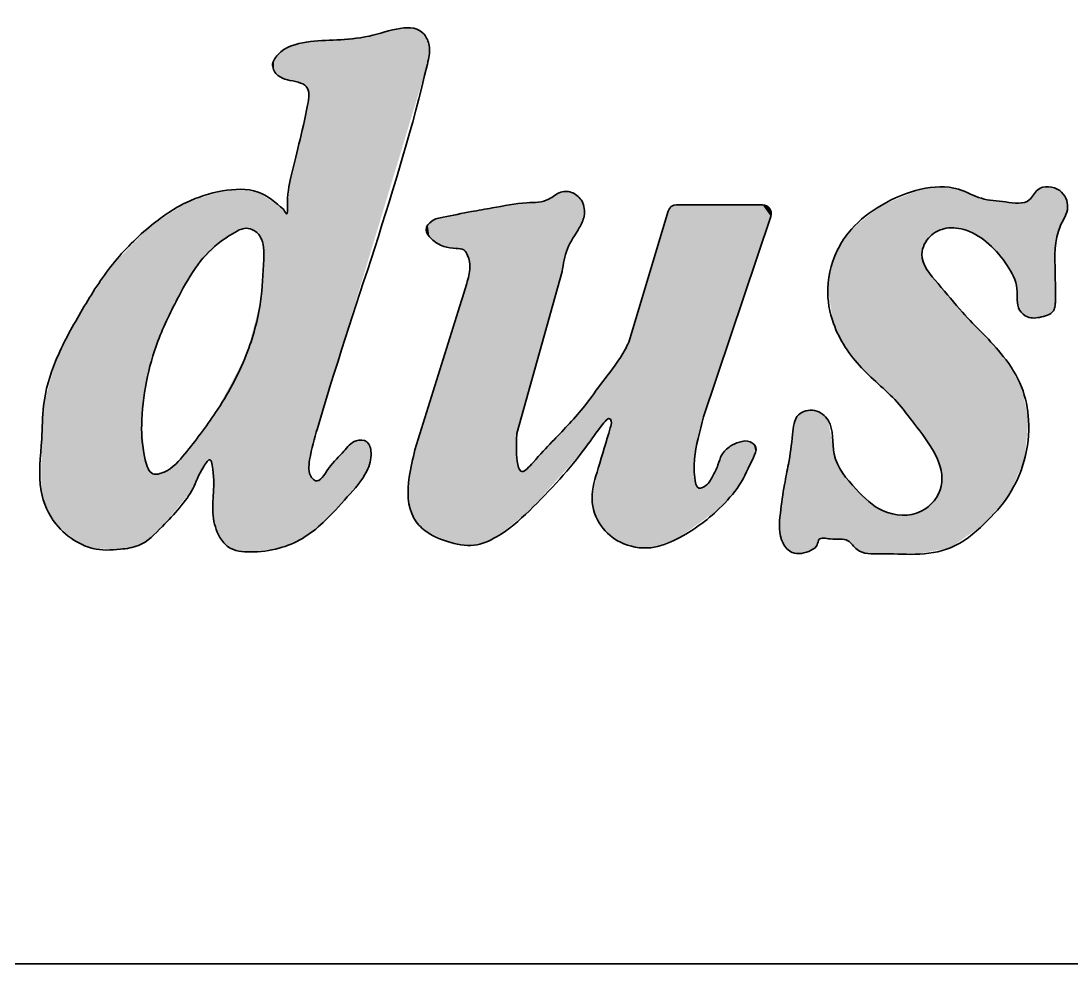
# Model space of a CAD drawing. Extents: x 23 to 587, y 4 to 413.
# Drawn here: x 472.799 to 475.701, y 38.238 to 40.843 of the extents above; entities that cross this region are included whole.
import ezdxf

# ---------------------------------------------------------------- set-up
doc = ezdxf.new("R2010")
doc.units = 0
doc.layers.get('0').update_dxf_attribs({"lineweight": 13})
doc.layers.add('6', color=7, linetype='Continuous', lineweight=13)

# ---------------------------------------------------------------- blocks, each defined once
blk = doc.blocks.new('BLOCK6658')
at = {"color": 6, "lineweight": 5}
for points in [[(475.2857, 40.3779), (475.1759, 40.3332), (475.2661, 39.7313), (475.2258, 39.7831)], [(475.2857, 40.3779), (475.2661, 39.7313), (475.2905, 40.2119), (475.2886, 40.1988)], [(475.3379, 40.3845), (475.2857, 40.3779), (475.3022, 40.237), (475.2905, 40.2119)], [(475.3379, 40.3845), (475.3022, 40.237), (475.3317, 40.2622), (475.3112, 40.2477)], [(475.3379, 40.3845), (475.3317, 40.2622), (475.3553, 40.2698)], [(475.3893, 40.3779), (475.3379, 40.3845), (475.3834, 40.2705), (475.3553, 40.2698)], [(475.3893, 40.3779), (475.3834, 40.2705), (475.4528, 40.3528), (475.411, 40.2643)], [(475.5854, 40.3482), (475.5896, 40.0226), (475.6089, 40.3763)], [(475.5896, 40.0226), (475.6087, 40.023), (475.6089, 40.3763), (475.6188, 40.025)], [(475.6089, 40.3763), (475.6188, 40.025), (475.6384, 40.3846), (475.6404, 40.0322)], [(475.6384, 40.3846), (475.6404, 40.0322), (475.6547, 40.3815), (475.6543, 40.0459)], [(475.6547, 40.3815), (475.6543, 40.0459), (475.6567, 40.0594)], [(475.6567, 40.0594), (475.6568, 40.1471), (475.6547, 40.3815), (475.6569, 40.2137)], [(475.6547, 40.3815), (475.6569, 40.2137), (475.6693, 40.3739), (475.6717, 40.2775)], [(475.6693, 40.3739), (475.6717, 40.2775), (475.6863, 40.353), (475.6913, 40.3277)], [(475.2258, 39.7831), (475.1759, 40.3332), (475.1219, 39.8843), (475.0935, 40.2673)], [(475.411, 40.2643), (475.4442, 40.2484), (475.4528, 40.3528), (475.4735, 40.2263)], [(475.4528, 40.3528), (475.4735, 40.2263), (475.5199, 40.3426), (475.5242, 40.1672)], [(475.5199, 40.3426), (475.5242, 40.1672), (475.5289, 40.3415), (475.5416, 40.1364)], [(475.5289, 40.3415), (475.5416, 40.1364), (475.5641, 40.3398), (475.5511, 40.1026)], [(475.5641, 40.3398), (475.5511, 40.1026), (475.5519, 40.0719)], [(475.5519, 40.0719), (475.5587, 40.0436), (475.5641, 40.3398), (475.5681, 40.0326)], [(475.5641, 40.3398), (475.5681, 40.0326), (475.5791, 40.344), (475.5806, 40.025)], [(475.5791, 40.344), (475.5806, 40.025), (475.5854, 40.3482), (475.5896, 40.0226)], [(475.6863, 40.353), (475.6913, 40.3277), (475.6904, 40.3405)], [(475.1219, 39.8843), (475.0935, 40.2673), (475.0768, 39.9416), (475.0614, 40.2218)], [(475.0768, 39.9416), (475.0614, 40.2218), (475.0444, 40.0067), (475.0377, 40.1647)], [(475.2886, 40.1988), (475.2661, 39.7313), (475.3269, 39.6422)], [(475.3269, 39.6422), (475.3026, 40.1561), (475.2886, 40.1988)], [(475.0444, 40.0067), (475.0377, 40.1647), (475.0282, 40.1037)], [(475.3415, 39.6006), (475.3333, 40.1171), (475.3269, 39.6422), (475.3026, 40.1561)], [(475.658, 40.0697), (475.6568, 40.1471), (475.6567, 40.0594)], [(475.3421, 39.5578), (475.4006, 40.038), (475.3415, 39.6006), (475.3333, 40.1171)], [(475.3421, 39.5578), (475.3677, 39.3876), (475.4006, 40.038), (475.4607, 39.4536)], [(475.4006, 40.038), (475.4607, 39.4536), (475.5135, 39.9159), (475.5286, 39.5327)], [(475.5135, 39.9159), (475.5286, 39.5327), (475.5639, 39.8315), (475.5714, 39.6288)], [(475.5639, 39.8315), (475.5714, 39.6288), (475.5833, 39.7396)], [(474.9477, 39.7547), (474.9399, 39.7437), (474.956, 39.3717), (474.9427, 39.3714)], [(474.9477, 39.7547), (474.956, 39.3717), (474.9679, 39.7657)], [(474.9823, 39.3802), (474.9799, 39.7674), (474.956, 39.3717), (474.9679, 39.7657)], [(474.9823, 39.3802), (474.9923, 39.3866), (474.9799, 39.7674), (474.992, 39.7665)], [(475.0136, 39.7567), (474.992, 39.7665), (474.9991, 39.3957), (474.9923, 39.3866)], [(475.0136, 39.7567), (474.9991, 39.3957), (475.0063, 39.4122), (475.0041, 39.41)], [(475.0063, 39.4122), (475.0093, 39.4134), (475.0136, 39.7567), (475.0168, 39.414)], [(475.0136, 39.7567), (475.0168, 39.414), (475.0294, 39.7396), (475.0348, 39.4117)], [(474.9399, 39.7437), (474.9327, 39.7156), (474.9427, 39.3714), (474.9312, 39.7005)], [(475.0294, 39.7396), (475.0348, 39.4117), (475.046, 39.6457), (475.0621, 39.4113)], [(474.9427, 39.3714), (474.9312, 39.7005), (474.9303, 39.3745), (474.9196, 39.6188)], [(475.046, 39.6457), (475.0621, 39.4113), (475.0692, 39.5942), (475.0842, 39.4067)], [(474.9303, 39.3745), (474.9196, 39.6188), (474.9157, 39.3849), (474.9089, 39.5623)], [(475.0692, 39.5942), (475.0842, 39.4067), (475.1068, 39.5492), (475.1094, 39.3823)], [(474.9157, 39.3849), (474.9089, 39.5623), (474.9048, 39.3998), (474.8974, 39.483)], [(475.3677, 39.3876), (475.3421, 39.5578), (475.3222, 39.5172), (475.3346, 39.5366)], [(475.1068, 39.5492), (475.1094, 39.3823), (475.1415, 39.5151)], [(475.1094, 39.3823), (475.1233, 39.3749), (475.1415, 39.5151), (475.1558, 39.3708)], [(475.1415, 39.5151), (475.1558, 39.3708), (475.1813, 39.4892), (475.1729, 39.371)], [(475.3677, 39.3876), (475.3222, 39.5172), (475.2703, 39.3693), (475.2865, 39.4882)], [(474.9048, 39.3998), (474.8974, 39.483), (474.8948, 39.4401)], [(475.2703, 39.3693), (475.2338, 39.4773), (475.1729, 39.371), (475.1813, 39.4892)], [(475.2703, 39.3693), (475.2865, 39.4882), (475.2338, 39.4773), (475.2609, 39.4796)]]:
    blk.add_solid(points, dxfattribs=at)
blk = doc.blocks.new('BLOCK6659')
at = {"color": 6, "lineweight": 5}
for points in [[(473.5878, 40.7841), (473.5906, 40.6564), (473.7607, 40.801), (473.5939, 40.645)], [(473.618, 39.7172), (473.7607, 40.801), (473.5966, 39.6302), (473.5939, 40.645)], [(473.922, 40.7235), (473.8465, 40.8219), (473.618, 39.7172), (473.7607, 40.801)], [(473.922, 40.7235), (473.9001, 40.8167), (473.8465, 40.8219), (473.8843, 40.8224)], [(473.922, 40.7235), (473.9218, 40.7915), (473.9001, 40.8167), (473.9131, 40.8058)], [(473.5084, 40.7495), (473.5089, 40.6921), (473.5452, 40.7735)], [(473.5089, 40.6921), (473.5211, 40.6846), (473.5452, 40.7735), (473.5497, 40.6771)], [(473.5452, 40.7735), (473.5497, 40.6771), (473.5878, 40.7841), (473.5648, 40.6735)], [(473.5878, 40.7841), (473.5648, 40.6735), (473.5775, 40.6686)], [(473.5775, 40.6686), (473.5874, 40.6612), (473.5878, 40.7841), (473.5906, 40.6564)], [(473.922, 40.7235), (473.9236, 40.7308), (473.9218, 40.7915), (473.9269, 40.7748)], [(473.4983, 40.7357), (473.4985, 40.7048), (473.5084, 40.7495), (473.5089, 40.6921)], [(473.4942, 40.7201), (473.4954, 40.7123), (473.4983, 40.7357), (473.4985, 40.7048)], [(473.5966, 39.6302), (473.5939, 40.645), (473.5945, 39.605), (473.592, 40.6174)], [(473.5769, 39.4133), (473.5907, 40.6102), (473.5351, 40.3264), (473.5447, 40.4114)], [(473.5769, 39.4133), (473.5966, 39.5929), (473.5907, 40.6102), (473.5945, 39.605)], [(473.5945, 39.605), (473.592, 40.6174), (473.5907, 40.6102)], [(473.2561, 40.3415), (473.2355, 40.0833), (473.3553, 40.3729), (473.2873, 40.1687)], [(473.2873, 40.1687), (473.3525, 40.2346), (473.3553, 40.3729), (473.4022, 40.2653)], [(473.3553, 40.3729), (473.4022, 40.2653), (473.406, 40.3777), (473.4157, 40.2694)], [(473.4543, 40.3698), (473.406, 40.3777), (473.4265, 40.2695), (473.4157, 40.2694)], [(473.4543, 40.3698), (473.4265, 40.2695), (473.4503, 40.2584), (473.437, 40.2667)], [(473.4543, 40.3698), (473.4503, 40.2584), (473.5245, 40.3223), (473.4603, 40.2467)], [(473.2561, 40.3415), (473.1532, 40.2732), (473.2355, 40.0833), (473.1774, 39.9583)], [(473.4696, 40.1838), (473.5245, 40.3223), (473.4694, 40.2168), (473.4603, 40.2467)], [(473.4609, 40.0675), (473.5119, 39.3861), (473.4696, 40.1838), (473.5245, 40.3223)], [(473.5769, 39.4133), (473.5245, 40.3223), (473.5119, 39.3861)], [(473.5769, 39.4133), (473.5297, 40.3134), (473.5245, 40.3223), (473.5245, 40.3221)], [(473.5769, 39.4133), (473.5327, 40.3099), (473.5297, 40.3134), (473.5318, 40.3106)], [(473.5769, 39.4133), (473.5334, 40.3098), (473.5327, 40.3099), (473.5331, 40.3098)], [(473.5769, 39.4133), (473.5351, 40.3264), (473.5334, 40.3098), (473.535, 40.3153)], [(473.1532, 40.2732), (473.0464, 40.1631), (473.1324, 39.7276), (473.0737, 39.3833)], [(473.1532, 40.2732), (473.1324, 39.7276), (473.1774, 39.9583), (473.1455, 39.8463)], [(472.9644, 40.0385), (472.997, 39.3855), (473.0464, 40.1631), (473.0737, 39.3833)], [(473.4216, 39.9206), (473.4321, 39.3757), (473.4609, 40.0675), (473.5119, 39.3861)], [(472.8947, 39.9031), (472.8954, 39.453), (472.9644, 40.0385)], [(472.8954, 39.453), (472.9535, 39.4036), (472.9644, 40.0385), (472.997, 39.3855)], [(472.8947, 39.9031), (472.8613, 39.7802), (472.8954, 39.453), (472.8694, 39.4961)], [(473.4216, 39.9206), (473.3365, 39.7606), (473.3592, 39.4012), (473.3486, 39.4161)], [(473.4216, 39.9206), (473.3592, 39.4012), (473.3857, 39.3825), (473.3724, 39.3893)], [(473.3857, 39.3825), (473.4162, 39.3763), (473.4216, 39.9206), (473.4321, 39.3757)], [(472.8563, 39.6875), (472.8545, 39.5441), (472.8613, 39.7802), (472.8694, 39.4961)], [(473.3365, 39.7606), (473.2515, 39.6466), (473.304, 39.6121), (473.2738, 39.5506)], [(473.3365, 39.7606), (473.304, 39.6121), (473.3221, 39.6302), (473.3136, 39.6258)], [(473.3365, 39.7606), (473.3221, 39.6302), (473.3247, 39.6265), (473.323, 39.6294)], [(473.3365, 39.7606), (473.3247, 39.6265), (473.3275, 39.6151), (473.327, 39.6176)], [(473.3365, 39.7606), (473.3275, 39.6151), (473.3361, 39.4451), (473.3299, 39.4752)], [(473.3365, 39.7606), (473.3361, 39.4451), (473.3486, 39.4161)], [(473.1584, 39.4158), (473.1324, 39.7276), (473.1234, 39.3937), (473.0737, 39.3833)], [(473.1499, 39.6065), (473.1425, 39.6304), (473.1584, 39.4158), (473.1324, 39.7276)], [(473.7007, 39.5278), (473.7147, 39.6779), (473.6912, 39.654), (473.6984, 39.6624)], [(473.7545, 39.5992), (473.7147, 39.6779), (473.7007, 39.5278)], [(473.7545, 39.5992), (473.7402, 39.6849), (473.7147, 39.6779), (473.7247, 39.683)], [(473.7545, 39.5992), (473.7542, 39.6801), (473.7402, 39.6849), (473.7477, 39.6834)], [(473.7632, 39.667), (473.7542, 39.6801), (473.7638, 39.6234), (473.7545, 39.5992)], [(473.7632, 39.667), (473.7638, 39.6234), (473.7664, 39.6499)], [(473.2515, 39.6466), (473.2265, 39.6186), (473.2738, 39.5506), (473.1945, 39.5966)], [(473.7007, 39.5278), (473.6912, 39.654), (473.6335, 39.4569), (473.6487, 39.6062)], [(473.1635, 39.5916), (473.1499, 39.6065), (473.1897, 39.4463), (473.1584, 39.4158)], [(473.1635, 39.5916), (473.1897, 39.4463), (473.1704, 39.5903)], [(473.1897, 39.4463), (473.1864, 39.5933), (473.1704, 39.5903)], [(473.2738, 39.5506), (473.1945, 39.5966), (473.1897, 39.4463), (473.1864, 39.5933)], [(473.6335, 39.4569), (473.6021, 39.5818), (473.5769, 39.4133), (473.5966, 39.5929)], [(473.6335, 39.4569), (473.6123, 39.5727), (473.6021, 39.5818), (473.6069, 39.5763)], [(473.6335, 39.4569), (473.6487, 39.6062), (473.6123, 39.5727), (473.6312, 39.5813)]]:
    blk.add_solid(points, dxfattribs=at)
blk = doc.blocks.new('BLOCK6663')
at = {"color": 6, "lineweight": 5}
for points in [[(474.2574, 40.3505), (474.2904, 40.3699), (474.2942, 40.1502), (474.3072, 40.3717)], [(474.2942, 40.1502), (474.3072, 40.3717), (474.3088, 40.2128), (474.3239, 40.3676)], [(474.3088, 40.2128), (474.3239, 40.3676), (474.3415, 40.2709)], [(474.3239, 40.3676), (474.3386, 40.3581), (474.3415, 40.2709), (474.3492, 40.3445)], [(474.1134, 39.4177), (474.0831, 39.4028), (474.1971, 40.3403), (474.1012, 40.3262)], [(474.1134, 39.4177), (474.1971, 40.3403), (474.169, 39.7032)], [(474.2942, 40.1502), (474.169, 39.7032), (474.2284, 40.3424), (474.1971, 40.3403)], [(474.2942, 40.1502), (474.2284, 40.3424), (474.2574, 40.3505)], [(474.3415, 40.2709), (474.3492, 40.3445), (474.355, 40.3034), (474.3556, 40.3244)], [(474.612, 39.4117), (474.6009, 40.3328), (474.6046, 40.334), (474.6028, 40.3335)], [(474.612, 39.4117), (474.6046, 40.334), (474.6084, 40.3346), (474.6065, 40.3344)], [(474.612, 39.4117), (474.6084, 40.3346), (474.6851, 39.7489), (474.6104, 40.3347)], [(474.6851, 39.7489), (474.6104, 40.3347), (474.8479, 40.3347)], [(474.8709, 40.3028), (474.6851, 39.7489), (474.8508, 40.3346), (474.8479, 40.3347)], [(474.8709, 40.3028), (474.8508, 40.3346), (474.8563, 40.3332), (474.8536, 40.334)], [(474.8709, 40.3028), (474.8563, 40.3332), (474.8614, 40.3306), (474.8589, 40.3321)], [(474.0437, 40.316), (473.9675, 40.2198), (473.9656, 40.3004)], [(474.0437, 40.316), (474.0129, 40.2132), (473.9675, 40.2198), (474.0017, 40.2139)], [(474.0437, 40.316), (474.0261, 40.2071), (474.0129, 40.2132), (474.0227, 40.21)], [(474.0437, 40.316), (474.0333, 40.1948), (474.0261, 40.2071), (474.0313, 40.1993)], [(474.0509, 39.3943), (474.0305, 40.1176), (474.0437, 40.316), (474.0395, 40.162)], [(474.0437, 40.316), (474.0395, 40.162), (474.0333, 40.1948), (474.0381, 40.1784)], [(474.0509, 39.3943), (474.0437, 40.316), (474.0831, 39.4028), (474.1012, 40.3262)], [(474.4962, 39.3891), (474.4685, 39.9349), (474.5872, 40.3175), (474.4782, 39.9554)], [(474.4962, 39.3891), (474.5872, 40.3175), (474.539, 39.3875)], [(474.612, 39.4117), (474.539, 39.3875), (474.5878, 40.3193), (474.5872, 40.3175)], [(474.612, 39.4117), (474.5878, 40.3193), (474.5895, 40.3228), (474.5886, 40.3211)], [(474.612, 39.4117), (474.5895, 40.3228), (474.5917, 40.3259), (474.5905, 40.3244)], [(474.612, 39.4117), (474.5917, 40.3259), (474.5944, 40.3287), (474.593, 40.3274)], [(474.612, 39.4117), (474.5944, 40.3287), (474.5975, 40.331), (474.5959, 40.3299)], [(474.612, 39.4117), (474.5975, 40.331), (474.6009, 40.3328), (474.5992, 40.332)], [(474.8709, 40.3028), (474.8614, 40.3306), (474.8658, 40.3269), (474.8637, 40.3289)], [(474.8709, 40.3028), (474.8658, 40.3269), (474.8691, 40.3222), (474.8676, 40.3246)], [(474.8691, 40.3222), (474.8704, 40.3196), (474.8709, 40.3028), (474.8713, 40.3169)], [(474.8709, 40.3028), (474.8713, 40.3169), (474.8716, 40.3055), (474.8719, 40.3141)], [(474.8716, 40.3055), (474.8719, 40.3141), (474.8721, 40.3084), (474.8721, 40.3112)], [(473.9233, 40.2791), (473.9196, 40.2591), (473.9185, 40.2659)], [(473.9275, 40.2465), (473.9196, 40.2591), (473.9343, 40.2898), (473.9233, 40.2791)], [(473.9275, 40.2465), (473.9343, 40.2898), (473.933, 40.2409)], [(473.9495, 40.2282), (473.933, 40.2409), (473.9495, 40.2969), (473.9343, 40.2898)], [(473.9495, 40.2282), (473.9495, 40.2969), (473.9675, 40.2198), (473.9656, 40.3004)], [(474.0509, 39.3943), (474.0143, 39.3955), (474.0305, 40.1176), (474.0162, 40.0701)], [(473.8849, 39.469), (473.8877, 39.6583), (473.9158, 39.4344), (474.0162, 40.0701)], [(473.9158, 39.4344), (474.0162, 40.0701), (473.9778, 39.4045), (474.0143, 39.3955)], [(474.4685, 39.9349), (474.4276, 39.7422), (474.4102, 39.8517), (474.4164, 39.74)], [(474.4685, 39.9349), (474.4302, 39.7323), (474.4276, 39.7422), (474.4297, 39.7371)], [(474.4553, 39.4028), (474.4288, 39.723), (474.4685, 39.9349), (474.4302, 39.7323)], [(474.4553, 39.4028), (474.4685, 39.9349), (474.4962, 39.3891)], [(474.2667, 39.6805), (474.352, 39.7735), (474.3574, 39.6618), (474.4102, 39.8517)], [(474.3574, 39.6618), (474.4102, 39.8517), (474.4023, 39.7233), (474.4164, 39.74)], [(474.612, 39.4117), (474.6851, 39.7489), (474.6606, 39.5815), (474.6603, 39.6327)], [(474.169, 39.7032), (474.1682, 39.6547), (474.1134, 39.4177), (474.1718, 39.6172)], [(474.4022, 39.4477), (474.3841, 39.4834), (474.4274, 39.7184), (474.3941, 39.607)], [(474.4022, 39.4477), (474.4274, 39.7184), (474.426, 39.422)], [(474.4553, 39.4028), (474.426, 39.422), (474.4288, 39.723), (474.4274, 39.7184)], [(474.3574, 39.6618), (474.2139, 39.623), (474.2667, 39.6805)], [(474.7459, 39.6571), (474.7591, 39.6677), (474.7835, 39.5601), (474.784, 39.6793)], [(474.7835, 39.5601), (474.784, 39.6793), (474.8232, 39.637), (474.7914, 39.6813)], [(474.8232, 39.637), (474.7914, 39.6813), (474.8063, 39.6822)], [(474.8063, 39.6822), (474.8135, 39.6804), (474.8232, 39.637), (474.8236, 39.6739)], [(474.8232, 39.637), (474.8236, 39.6739), (474.829, 39.6509), (474.8273, 39.6693)], [(474.829, 39.6509), (474.8273, 39.6693), (474.8297, 39.6643)], [(473.8691, 39.5234), (473.8717, 39.5824), (473.8849, 39.469), (473.8877, 39.6583)], [(474.2038, 39.4898), (474.2099, 39.6185), (474.3574, 39.6618), (474.2139, 39.623)], [(474.7098, 39.5839), (474.7249, 39.6164), (474.7287, 39.4958), (474.7356, 39.6438)], [(474.7287, 39.4958), (474.7356, 39.6438), (474.7835, 39.5601), (474.7459, 39.6571)], [(474.1134, 39.4177), (474.1718, 39.6172), (474.2038, 39.4898), (474.1837, 39.5976)], [(474.1869, 39.5981), (474.194, 39.6023), (474.2038, 39.4898), (474.2099, 39.6185)], [(474.2038, 39.4898), (474.1837, 39.5976), (474.1869, 39.5981)], [(474.3941, 39.607), (474.3841, 39.4834), (474.377, 39.5224)], [(474.612, 39.4117), (474.6606, 39.5815), (474.6673, 39.556), (474.6639, 39.563)], [(474.7287, 39.4958), (474.7026, 39.5712), (474.7098, 39.5839)], [(474.612, 39.4117), (474.6673, 39.556), (474.7287, 39.4958), (474.6696, 39.5537)], [(474.7287, 39.4958), (474.6696, 39.5537), (474.6821, 39.5537), (474.6723, 39.5523)], [(474.7287, 39.4958), (474.6821, 39.5537), (474.7026, 39.5712), (474.6923, 39.5599)]]:
    blk.add_solid(points, dxfattribs=at)
blk = doc.blocks.new('BLOCK6691')
at = {"color": 6, "lineweight": 5}
for points in [[(475.2857, 40.3779), (475.1759, 40.3332), (475.2661, 39.7313), (475.2258, 39.7831)], [(475.2857, 40.3779), (475.2661, 39.7313), (475.2905, 40.2119), (475.2886, 40.1988)], [(475.3379, 40.3845), (475.2857, 40.3779), (475.3022, 40.237), (475.2905, 40.2119)], [(475.3379, 40.3845), (475.3022, 40.237), (475.3317, 40.2622), (475.3112, 40.2477)], [(475.3379, 40.3845), (475.3317, 40.2622), (475.3553, 40.2698)], [(475.3893, 40.3779), (475.3379, 40.3845), (475.3834, 40.2705), (475.3553, 40.2698)], [(475.3893, 40.3779), (475.3834, 40.2705), (475.4528, 40.3528), (475.411, 40.2643)], [(475.5854, 40.3482), (475.5896, 40.0226), (475.6089, 40.3763)], [(475.5896, 40.0226), (475.6087, 40.023), (475.6089, 40.3763), (475.6188, 40.025)], [(475.6089, 40.3763), (475.6188, 40.025), (475.6384, 40.3846), (475.6404, 40.0322)], [(475.6384, 40.3846), (475.6404, 40.0322), (475.6547, 40.3815), (475.6543, 40.0459)], [(475.6547, 40.3815), (475.6543, 40.0459), (475.6567, 40.0594)], [(475.6567, 40.0594), (475.6568, 40.1471), (475.6547, 40.3815), (475.6569, 40.2137)], [(475.6547, 40.3815), (475.6569, 40.2137), (475.6693, 40.3739), (475.6717, 40.2775)], [(475.6693, 40.3739), (475.6717, 40.2775), (475.6863, 40.353), (475.6913, 40.3277)], [(475.2258, 39.7831), (475.1759, 40.3332), (475.1219, 39.8843), (475.0935, 40.2673)], [(475.411, 40.2643), (475.4442, 40.2484), (475.4528, 40.3528), (475.4735, 40.2263)], [(475.4528, 40.3528), (475.4735, 40.2263), (475.5199, 40.3426), (475.5242, 40.1672)], [(475.5199, 40.3426), (475.5242, 40.1672), (475.5289, 40.3415), (475.5416, 40.1364)], [(475.5289, 40.3415), (475.5416, 40.1364), (475.5641, 40.3398), (475.5511, 40.1026)], [(475.5641, 40.3398), (475.5511, 40.1026), (475.5519, 40.0719)], [(475.5519, 40.0719), (475.5587, 40.0436), (475.5641, 40.3398), (475.5681, 40.0326)], [(475.5641, 40.3398), (475.5681, 40.0326), (475.5791, 40.344), (475.5806, 40.025)], [(475.5791, 40.344), (475.5806, 40.025), (475.5854, 40.3482), (475.5896, 40.0226)], [(475.6863, 40.353), (475.6913, 40.3277), (475.6904, 40.3405)], [(475.1219, 39.8843), (475.0935, 40.2673), (475.0768, 39.9416), (475.0614, 40.2218)], [(475.0768, 39.9416), (475.0614, 40.2218), (475.0444, 40.0067), (475.0377, 40.1647)], [(475.2886, 40.1988), (475.2661, 39.7313), (475.3269, 39.6422)], [(475.3269, 39.6422), (475.3026, 40.1561), (475.2886, 40.1988)], [(475.0444, 40.0067), (475.0377, 40.1647), (475.0282, 40.1037)], [(475.3415, 39.6006), (475.3333, 40.1171), (475.3269, 39.6422), (475.3026, 40.1561)], [(475.658, 40.0697), (475.6568, 40.1471), (475.6567, 40.0594)], [(475.3421, 39.5578), (475.4006, 40.038), (475.3415, 39.6006), (475.3333, 40.1171)], [(475.3421, 39.5578), (475.3677, 39.3876), (475.4006, 40.038), (475.4607, 39.4536)], [(475.4006, 40.038), (475.4607, 39.4536), (475.5135, 39.9159), (475.5286, 39.5327)], [(475.5135, 39.9159), (475.5286, 39.5327), (475.5639, 39.8315), (475.5714, 39.6288)], [(475.5639, 39.8315), (475.5714, 39.6288), (475.5833, 39.7396)], [(474.9477, 39.7547), (474.9399, 39.7437), (474.956, 39.3717), (474.9427, 39.3714)], [(474.9477, 39.7547), (474.956, 39.3717), (474.9679, 39.7657)], [(474.9823, 39.3802), (474.9799, 39.7674), (474.956, 39.3717), (474.9679, 39.7657)], [(474.9823, 39.3802), (474.9923, 39.3866), (474.9799, 39.7674), (474.992, 39.7665)], [(475.0136, 39.7567), (474.992, 39.7665), (474.9991, 39.3957), (474.9923, 39.3866)], [(475.0136, 39.7567), (474.9991, 39.3957), (475.0063, 39.4122), (475.0041, 39.41)], [(475.0063, 39.4122), (475.0093, 39.4134), (475.0136, 39.7567), (475.0168, 39.414)], [(475.0136, 39.7567), (475.0168, 39.414), (475.0294, 39.7396), (475.0348, 39.4117)], [(474.9399, 39.7437), (474.9327, 39.7156), (474.9427, 39.3714), (474.9312, 39.7005)], [(475.0294, 39.7396), (475.0348, 39.4117), (475.046, 39.6457), (475.0621, 39.4113)], [(474.9427, 39.3714), (474.9312, 39.7005), (474.9303, 39.3745), (474.9196, 39.6188)], [(475.046, 39.6457), (475.0621, 39.4113), (475.0692, 39.5942), (475.0842, 39.4067)], [(474.9303, 39.3745), (474.9196, 39.6188), (474.9157, 39.3849), (474.9089, 39.5623)], [(475.0692, 39.5942), (475.0842, 39.4067), (475.1068, 39.5492), (475.1094, 39.3823)], [(474.9157, 39.3849), (474.9089, 39.5623), (474.9048, 39.3998), (474.8974, 39.483)], [(475.3677, 39.3876), (475.3421, 39.5578), (475.3222, 39.5172), (475.3346, 39.5366)], [(475.1068, 39.5492), (475.1094, 39.3823), (475.1415, 39.5151)], [(475.1094, 39.3823), (475.1233, 39.3749), (475.1415, 39.5151), (475.1558, 39.3708)], [(475.1415, 39.5151), (475.1558, 39.3708), (475.1813, 39.4892), (475.1729, 39.371)], [(475.3677, 39.3876), (475.3222, 39.5172), (475.2703, 39.3693), (475.2865, 39.4882)], [(474.9048, 39.3998), (474.8974, 39.483), (474.8948, 39.4401)], [(475.2703, 39.3693), (475.2338, 39.4773), (475.1729, 39.371), (475.1813, 39.4892)], [(475.2703, 39.3693), (475.2865, 39.4882), (475.2338, 39.4773), (475.2609, 39.4796)]]:
    blk.add_solid(points, dxfattribs=at)
blk = doc.blocks.new('BLOCK6692')
at = {"color": 6, "lineweight": 5}
for points in [[(473.5878, 40.7841), (473.5906, 40.6564), (473.7607, 40.801), (473.5939, 40.645)], [(473.618, 39.7172), (473.7607, 40.801), (473.5966, 39.6302), (473.5939, 40.645)], [(473.922, 40.7235), (473.8465, 40.8219), (473.618, 39.7172), (473.7607, 40.801)], [(473.922, 40.7235), (473.9001, 40.8167), (473.8465, 40.8219), (473.8843, 40.8224)], [(473.922, 40.7235), (473.9218, 40.7915), (473.9001, 40.8167), (473.9131, 40.8058)], [(473.5084, 40.7495), (473.5089, 40.6921), (473.5452, 40.7735)], [(473.5089, 40.6921), (473.5211, 40.6846), (473.5452, 40.7735), (473.5497, 40.6771)], [(473.5452, 40.7735), (473.5497, 40.6771), (473.5878, 40.7841), (473.5648, 40.6735)], [(473.5878, 40.7841), (473.5648, 40.6735), (473.5775, 40.6686)], [(473.5775, 40.6686), (473.5874, 40.6612), (473.5878, 40.7841), (473.5906, 40.6564)], [(473.922, 40.7235), (473.9236, 40.7308), (473.9218, 40.7915), (473.9269, 40.7748)], [(473.4983, 40.7357), (473.4985, 40.7048), (473.5084, 40.7495), (473.5089, 40.6921)], [(473.4942, 40.7201), (473.4954, 40.7123), (473.4983, 40.7357), (473.4985, 40.7048)], [(473.5966, 39.6302), (473.5939, 40.645), (473.5945, 39.605), (473.592, 40.6174)], [(473.5769, 39.4133), (473.5907, 40.6102), (473.5351, 40.3264), (473.5447, 40.4114)], [(473.5769, 39.4133), (473.5966, 39.5929), (473.5907, 40.6102), (473.5945, 39.605)], [(473.5945, 39.605), (473.592, 40.6174), (473.5907, 40.6102)], [(473.2561, 40.3415), (473.2355, 40.0833), (473.3553, 40.3729), (473.2873, 40.1687)], [(473.2873, 40.1687), (473.3525, 40.2346), (473.3553, 40.3729), (473.4022, 40.2653)], [(473.3553, 40.3729), (473.4022, 40.2653), (473.406, 40.3777), (473.4157, 40.2694)], [(473.4543, 40.3698), (473.406, 40.3777), (473.4265, 40.2695), (473.4157, 40.2694)], [(473.4543, 40.3698), (473.4265, 40.2695), (473.4503, 40.2584), (473.437, 40.2667)], [(473.4543, 40.3698), (473.4503, 40.2584), (473.5245, 40.3223), (473.4603, 40.2467)], [(473.2561, 40.3415), (473.1532, 40.2732), (473.2355, 40.0833), (473.1774, 39.9583)], [(473.4696, 40.1838), (473.5245, 40.3223), (473.4694, 40.2168), (473.4603, 40.2467)], [(473.4609, 40.0675), (473.5119, 39.3861), (473.4696, 40.1838), (473.5245, 40.3223)], [(473.5769, 39.4133), (473.5245, 40.3223), (473.5119, 39.3861)], [(473.5769, 39.4133), (473.5297, 40.3134), (473.5245, 40.3223), (473.5245, 40.3221)], [(473.5769, 39.4133), (473.5327, 40.3099), (473.5297, 40.3134), (473.5318, 40.3106)], [(473.5769, 39.4133), (473.5334, 40.3098), (473.5327, 40.3099), (473.5331, 40.3098)], [(473.5769, 39.4133), (473.5351, 40.3264), (473.5334, 40.3098), (473.535, 40.3153)], [(473.1532, 40.2732), (473.0464, 40.1631), (473.1324, 39.7276), (473.0737, 39.3833)], [(473.1532, 40.2732), (473.1324, 39.7276), (473.1774, 39.9583), (473.1455, 39.8463)], [(472.9644, 40.0385), (472.997, 39.3855), (473.0464, 40.1631), (473.0737, 39.3833)], [(473.4216, 39.9206), (473.4321, 39.3757), (473.4609, 40.0675), (473.5119, 39.3861)], [(472.8947, 39.9031), (472.8954, 39.453), (472.9644, 40.0385)], [(472.8954, 39.453), (472.9535, 39.4036), (472.9644, 40.0385), (472.997, 39.3855)], [(472.8947, 39.9031), (472.8613, 39.7802), (472.8954, 39.453), (472.8694, 39.4961)], [(473.4216, 39.9206), (473.3365, 39.7606), (473.3592, 39.4012), (473.3486, 39.4161)], [(473.4216, 39.9206), (473.3592, 39.4012), (473.3857, 39.3825), (473.3724, 39.3893)], [(473.3857, 39.3825), (473.4162, 39.3763), (473.4216, 39.9206), (473.4321, 39.3757)], [(472.8563, 39.6875), (472.8545, 39.5441), (472.8613, 39.7802), (472.8694, 39.4961)], [(473.3365, 39.7606), (473.2515, 39.6466), (473.304, 39.6121), (473.2738, 39.5506)], [(473.3365, 39.7606), (473.304, 39.6121), (473.3221, 39.6302), (473.3136, 39.6258)], [(473.3365, 39.7606), (473.3221, 39.6302), (473.3247, 39.6265), (473.323, 39.6294)], [(473.3365, 39.7606), (473.3247, 39.6265), (473.3275, 39.6151), (473.327, 39.6176)], [(473.3365, 39.7606), (473.3275, 39.6151), (473.3361, 39.4451), (473.3299, 39.4752)], [(473.3365, 39.7606), (473.3361, 39.4451), (473.3486, 39.4161)], [(473.1584, 39.4158), (473.1324, 39.7276), (473.1234, 39.3937), (473.0737, 39.3833)], [(473.1499, 39.6065), (473.1425, 39.6304), (473.1584, 39.4158), (473.1324, 39.7276)], [(473.7007, 39.5278), (473.7147, 39.6779), (473.6912, 39.654), (473.6984, 39.6624)], [(473.7545, 39.5992), (473.7147, 39.6779), (473.7007, 39.5278)], [(473.7545, 39.5992), (473.7402, 39.6849), (473.7147, 39.6779), (473.7247, 39.683)], [(473.7545, 39.5992), (473.7542, 39.6801), (473.7402, 39.6849), (473.7477, 39.6834)], [(473.7632, 39.667), (473.7542, 39.6801), (473.7638, 39.6234), (473.7545, 39.5992)], [(473.7632, 39.667), (473.7638, 39.6234), (473.7664, 39.6499)], [(473.2515, 39.6466), (473.2265, 39.6186), (473.2738, 39.5506), (473.1945, 39.5966)], [(473.7007, 39.5278), (473.6912, 39.654), (473.6335, 39.4569), (473.6487, 39.6062)], [(473.1635, 39.5916), (473.1499, 39.6065), (473.1897, 39.4463), (473.1584, 39.4158)], [(473.1635, 39.5916), (473.1897, 39.4463), (473.1704, 39.5903)], [(473.1897, 39.4463), (473.1864, 39.5933), (473.1704, 39.5903)], [(473.2738, 39.5506), (473.1945, 39.5966), (473.1897, 39.4463), (473.1864, 39.5933)], [(473.6335, 39.4569), (473.6021, 39.5818), (473.5769, 39.4133), (473.5966, 39.5929)], [(473.6335, 39.4569), (473.6123, 39.5727), (473.6021, 39.5818), (473.6069, 39.5763)], [(473.6335, 39.4569), (473.6487, 39.6062), (473.6123, 39.5727), (473.6312, 39.5813)]]:
    blk.add_solid(points, dxfattribs=at)
blk = doc.blocks.new('BLOCK6696')
at = {"color": 6, "lineweight": 5}
for points in [[(474.2942, 40.1502), (474.2904, 40.3699), (474.2284, 40.3424), (474.2574, 40.3505)], [(474.2904, 40.3699), (474.2942, 40.1502), (474.3072, 40.3717), (474.3088, 40.2128)], [(474.3072, 40.3717), (474.3088, 40.2128), (474.3239, 40.3676), (474.3415, 40.2709)], [(474.3239, 40.3676), (474.3415, 40.2709), (474.3386, 40.3581)], [(474.1134, 39.4177), (474.1971, 40.3403), (474.0831, 39.4028), (474.1012, 40.3262)], [(474.1134, 39.4177), (474.1682, 39.6547), (474.1971, 40.3403), (474.169, 39.7032)], [(474.2942, 40.1502), (474.2284, 40.3424), (474.169, 39.7032), (474.1971, 40.3403)], [(474.3492, 40.3445), (474.3386, 40.3581), (474.355, 40.3034), (474.3415, 40.2709)], [(474.3492, 40.3445), (474.355, 40.3034), (474.3556, 40.3244)], [(474.612, 39.4117), (474.6046, 40.334), (474.6009, 40.3328), (474.6028, 40.3335)], [(474.612, 39.4117), (474.6084, 40.3346), (474.6046, 40.334), (474.6065, 40.3344)], [(474.612, 39.4117), (474.6851, 39.7489), (474.6084, 40.3346), (474.6104, 40.3347)], [(474.6104, 40.3347), (474.6851, 39.7489), (474.8479, 40.3347)], [(474.8709, 40.3028), (474.8479, 40.3347), (474.6851, 39.7489)], [(474.8709, 40.3028), (474.8536, 40.334), (474.8479, 40.3347), (474.8508, 40.3346)], [(474.8709, 40.3028), (474.8589, 40.3321), (474.8536, 40.334), (474.8563, 40.3332)], [(474.0437, 40.316), (473.9656, 40.3004), (474.0017, 40.2139), (473.9675, 40.2198)], [(474.0437, 40.316), (474.0017, 40.2139), (474.0227, 40.21), (474.0129, 40.2132)], [(474.0437, 40.316), (474.0227, 40.21), (474.0313, 40.1993), (474.0261, 40.2071)], [(474.0437, 40.316), (474.0313, 40.1993), (474.0381, 40.1784), (474.0333, 40.1948)], [(474.0437, 40.316), (474.0381, 40.1784), (474.0509, 39.3943), (474.0395, 40.162)], [(474.0437, 40.316), (474.0509, 39.3943), (474.1012, 40.3262)], [(474.1012, 40.3262), (474.0509, 39.3943), (474.0831, 39.4028)], [(474.4962, 39.3891), (474.539, 39.3875), (474.4782, 39.9554), (474.5872, 40.3175)], [(474.612, 39.4117), (474.5878, 40.3193), (474.539, 39.3875), (474.5872, 40.3175)], [(474.612, 39.4117), (474.5895, 40.3228), (474.5878, 40.3193), (474.5886, 40.3211)], [(474.612, 39.4117), (474.5917, 40.3259), (474.5895, 40.3228), (474.5905, 40.3244)], [(474.612, 39.4117), (474.5944, 40.3287), (474.5917, 40.3259), (474.593, 40.3274)], [(474.612, 39.4117), (474.5975, 40.331), (474.5944, 40.3287), (474.5959, 40.3299)], [(474.612, 39.4117), (474.6009, 40.3328), (474.5975, 40.331), (474.5992, 40.332)], [(474.8709, 40.3028), (474.8637, 40.3289), (474.8589, 40.3321), (474.8614, 40.3306)], [(474.8709, 40.3028), (474.8676, 40.3246), (474.8637, 40.3289), (474.8658, 40.3269)], [(474.8709, 40.3028), (474.8704, 40.3196), (474.8676, 40.3246), (474.8691, 40.3222)], [(474.8704, 40.3196), (474.8709, 40.3028), (474.8713, 40.3169), (474.8716, 40.3055)], [(474.8713, 40.3169), (474.8716, 40.3055), (474.8719, 40.3141), (474.8721, 40.3084)], [(474.8719, 40.3141), (474.8721, 40.3084), (474.8721, 40.3112)], [(473.9185, 40.2659), (473.9196, 40.2591), (473.9233, 40.2791), (473.9275, 40.2465)], [(473.9233, 40.2791), (473.9275, 40.2465), (473.9343, 40.2898), (473.933, 40.2409)], [(473.9495, 40.2282), (473.9495, 40.2969), (473.933, 40.2409), (473.9343, 40.2898)], [(473.9495, 40.2282), (473.9675, 40.2198), (473.9495, 40.2969), (473.9656, 40.3004)], [(474.0162, 40.0701), (474.0509, 39.3943), (474.0305, 40.1176), (474.0395, 40.162)], [(473.9778, 39.4045), (474.0162, 40.0701), (473.9158, 39.4344), (473.8877, 39.6583)], [(473.9778, 39.4045), (474.0143, 39.3955), (474.0162, 40.0701), (474.0509, 39.3943)], [(474.4685, 39.9349), (474.4102, 39.8517), (474.4276, 39.7422), (474.4164, 39.74)], [(474.4685, 39.9349), (474.4276, 39.7422), (474.4302, 39.7323), (474.4297, 39.7371)], [(474.4685, 39.9349), (474.4302, 39.7323), (474.4553, 39.4028)], [(474.4962, 39.3891), (474.4782, 39.9554), (474.4553, 39.4028), (474.4685, 39.9349)], [(474.4102, 39.8517), (474.352, 39.7735), (474.4023, 39.7233), (474.3574, 39.6618)], [(474.4102, 39.8517), (474.4023, 39.7233), (474.4164, 39.74)], [(474.3574, 39.6618), (474.352, 39.7735), (474.2139, 39.623), (474.2667, 39.6805)], [(474.4274, 39.7184), (474.4553, 39.4028), (474.4288, 39.723), (474.4302, 39.7323)], [(474.612, 39.4117), (474.6606, 39.5815), (474.6851, 39.7489), (474.6603, 39.6327)], [(474.3941, 39.607), (474.4022, 39.4477), (474.4274, 39.7184)], [(474.4022, 39.4477), (474.426, 39.422), (474.4274, 39.7184), (474.4553, 39.4028)], [(474.7835, 39.5601), (474.7591, 39.6677), (474.7459, 39.6571)], [(474.8232, 39.637), (474.784, 39.6793), (474.7835, 39.5601), (474.7591, 39.6677)], [(474.8063, 39.6822), (474.7914, 39.6813), (474.8232, 39.637), (474.784, 39.6793)], [(474.8232, 39.637), (474.8135, 39.6804), (474.8063, 39.6822)], [(474.829, 39.6509), (474.8236, 39.6739), (474.8232, 39.637), (474.8135, 39.6804)], [(474.8297, 39.6643), (474.8273, 39.6693), (474.829, 39.6509), (474.8236, 39.6739)], [(473.9158, 39.4344), (473.8877, 39.6583), (473.8849, 39.469), (473.8717, 39.5824)], [(474.1134, 39.4177), (474.2038, 39.4898), (474.1682, 39.6547), (474.1718, 39.6172)], [(474.3574, 39.6618), (474.2139, 39.623), (474.2038, 39.4898), (474.2099, 39.6185)], [(474.7356, 39.6438), (474.7249, 39.6164), (474.7835, 39.5601), (474.7287, 39.4958)], [(474.7356, 39.6438), (474.7835, 39.5601), (474.7459, 39.6571)], [(474.2038, 39.4898), (474.1869, 39.5981), (474.1718, 39.6172), (474.1837, 39.5976)], [(474.2038, 39.4898), (474.2099, 39.6185), (474.1869, 39.5981), (474.194, 39.6023)], [(474.7287, 39.4958), (474.7249, 39.6164), (474.7026, 39.5712), (474.7098, 39.5839)], [(473.8849, 39.469), (473.8717, 39.5824), (473.8691, 39.5234)], [(474.3941, 39.607), (474.377, 39.5224), (474.4022, 39.4477), (474.3841, 39.4834)], [(474.612, 39.4117), (474.6673, 39.556), (474.6606, 39.5815), (474.6639, 39.563)], [(474.612, 39.4117), (474.7287, 39.4958), (474.6673, 39.556), (474.6696, 39.5537)], [(474.7287, 39.4958), (474.6821, 39.5537), (474.6696, 39.5537), (474.6723, 39.5523)], [(474.7287, 39.4958), (474.7026, 39.5712), (474.6821, 39.5537), (474.6923, 39.5599)]]:
    blk.add_solid(points, dxfattribs=at)

msp = doc.modelspace()

# ---------------------------------------------------------------- linework, layer by layer
at = {"color": 7, "lineweight": 35}
msp.add_line((420.7625, 38.2375), (507.7625, 38.2375), dxfattribs=at)
at = {"layer": '6', "color": 6, "lineweight": 35, "ltscale": 0.005938}
msp.add_line((474.6104, 40.3347), (474.8479, 40.3347), dxfattribs=at)
msp.add_line((474.6104, 40.3347), (474.8479, 40.3347), dxfattribs=at)
at = {"layer": '6', "color": 6, "lineweight": 35, "ltscale": 0.009453}
msp.add_line((474.5871, 40.3175), (474.4782, 39.9554), dxfattribs=at)
msp.add_line((474.5871, 40.3175), (474.4782, 39.9554), dxfattribs=at)
at = {"layer": '6', "color": 6, "lineweight": 35, "ltscale": 0.014604}
msp.add_line((474.8709, 40.3028), (474.6851, 39.7489), dxfattribs=at)
msp.add_line((474.8709, 40.3028), (474.6851, 39.7489), dxfattribs=at)
at = {"layer": '6', "color": 6, "lineweight": 35, "ltscale": 0.011605}
msp.add_line((474.2942, 40.1502), (474.169, 39.7032), dxfattribs=at)
msp.add_line((474.2942, 40.1502), (474.169, 39.7032), dxfattribs=at)
at = {"layer": '6', "color": 6, "lineweight": 35, "ltscale": 0.010785}
msp.add_line((474.0162, 40.0701), (473.8877, 39.6583), dxfattribs=at)
msp.add_line((474.0162, 40.0701), (473.8877, 39.6583), dxfattribs=at)
at = {"layer": '6', "color": 6, "lineweight": 35}
for centre, start, end in [((474.6104, 40.3105), 90, 163.2607), ((474.6104, 40.3105), 90, 163.2607), ((474.8479, 40.3105), 341.4572, 450), ((474.8479, 40.3105), 341.4572, 450)]:
    msp.add_arc(centre, 0.0242, start, end, dxfattribs=at)
for points, knots in [([(473.5245, 40.3223), (473.5023, 40.3413), (473.4543, 40.3826), (473.3516, 40.3767), (473.248, 40.344), (473.1426, 40.2698), (473.0428, 40.1676), (472.9628, 40.0381), (472.8932, 39.9132), (472.8573, 39.7921), (472.8585, 39.6708), (472.8405, 39.5575), (472.8852, 39.4547), (472.9436, 39.4061), (473.0057, 39.3787), (473.0649, 39.3814), (473.1368, 39.3915), (473.201, 39.4578), (473.2733, 39.5339), (473.2896, 39.5927), (473.3224, 39.6396), (473.3393, 39.5617), (473.3191, 39.5031), (473.3412, 39.4222), (473.3761, 39.3794), (473.4399, 39.3729), (473.5092, 39.382), (473.5791, 39.4105), (473.6416, 39.4614), (473.6984, 39.5255), (473.7533, 39.5859), (473.7707, 39.6418), (473.7598, 39.6852), (473.7164, 39.687), (473.6872, 39.6458), (473.6526, 39.619), (473.6223, 39.561), (473.5915, 39.5908), (473.5973, 39.6458), (473.7039, 40.0182), (473.8431, 40.385), (473.9264, 40.7427), (473.9315, 40.7714), (473.8972, 40.849), (473.742, 40.7809), (473.6194, 40.7961), (473.5179, 40.7686), (473.4876, 40.7208), (473.5128, 40.6791), (473.5538, 40.6795), (473.5994, 40.6596), (473.5809, 40.5496), (473.5498, 40.4398), (473.5341, 40.3619), (473.5355, 40.3024), (473.528, 40.3158), (473.5245, 40.3223)], [0, 0, 0, 0, 0.349354, 0.757994, 1.187189, 1.69639, 2.3291, 2.944213, 3.572123, 4.09742, 4.480131, 5.071765, 5.483342, 5.798057, 5.992493, 6.308614, 6.51794, 6.867376, 7.419728, 7.702287, 7.807834, 7.873924, 8.451036, 8.706695, 8.85449, 9.107086, 9.438896, 9.729691, 10.024067, 10.426944, 10.795883, 11.010405, 11.144922, 11.266836, 11.449599, 11.71335, 11.917257, 11.973872, 12.174894, 12.544152, 16.879079, 16.910224, 17.092019, 17.232233, 17.860896, 18.57718, 18.934611, 19.069414, 19.19971, 19.442866, 19.5488, 19.759619, 20.601192, 20.953692, 21.02274, 21.08608, 21.08608, 21.08608, 21.08608]), ([(473.5245, 40.3223), (473.5023, 40.3413), (473.4543, 40.3826), (473.3516, 40.3767), (473.248, 40.344), (473.1426, 40.2698), (473.0428, 40.1676), (472.9628, 40.0381), (472.8932, 39.9132), (472.8573, 39.7921), (472.8585, 39.6708), (472.8405, 39.5575), (472.8852, 39.4547), (472.9436, 39.4061), (473.0057, 39.3787), (473.0649, 39.3814), (473.1368, 39.3915), (473.201, 39.4578), (473.2733, 39.5339), (473.2896, 39.5927), (473.3224, 39.6396), (473.3393, 39.5617), (473.3191, 39.5031), (473.3412, 39.4222), (473.3761, 39.3794), (473.4399, 39.3729), (473.5092, 39.382), (473.5791, 39.4105), (473.6416, 39.4614), (473.6984, 39.5255), (473.7533, 39.5859), (473.7707, 39.6418), (473.7598, 39.6852), (473.7164, 39.687), (473.6872, 39.6458), (473.6526, 39.619), (473.6223, 39.561), (473.5915, 39.5908), (473.5973, 39.6458), (473.7039, 40.0182), (473.8431, 40.385), (473.9264, 40.7427), (473.9315, 40.7714), (473.8972, 40.849), (473.742, 40.7809), (473.6194, 40.7961), (473.5179, 40.7686), (473.4876, 40.7208), (473.5128, 40.6791), (473.5538, 40.6795), (473.5994, 40.6596), (473.5809, 40.5496), (473.5498, 40.4398), (473.5341, 40.3619), (473.5355, 40.3024), (473.528, 40.3158), (473.5245, 40.3223)], [0, 0, 0, 0, 0.349354, 0.757994, 1.187189, 1.69639, 2.3291, 2.944213, 3.572123, 4.09742, 4.480131, 5.071765, 5.483342, 5.798057, 5.992493, 6.308614, 6.51794, 6.867376, 7.419728, 7.702287, 7.807834, 7.873924, 8.451036, 8.706695, 8.85449, 9.107086, 9.438896, 9.729691, 10.024067, 10.426944, 10.795883, 11.010405, 11.144922, 11.266836, 11.449599, 11.71335, 11.917257, 11.973872, 12.174894, 12.544152, 16.879079, 16.910224, 17.092019, 17.232233, 17.860896, 18.57718, 18.934611, 19.069414, 19.19971, 19.442866, 19.5488, 19.759619, 20.601192, 20.953692, 21.02274, 21.08608, 21.08608, 21.08608, 21.08608]), ([(473.9656, 40.3004), (473.9916, 40.3058), (474.0366, 40.3151), (474.1141, 40.3281), (474.1837, 40.3423), (474.253, 40.3408), (474.2869, 40.3745), (474.326, 40.3711), (474.3545, 40.3446), (474.3591, 40.3043), (474.3373, 40.2611), (474.3044, 40.2155), (474.2975, 40.1717), (474.2942, 40.1502)], [0, 0, 0, 0, 0.328241, 0.569007, 0.968951, 1.220867, 1.378842, 1.517513, 1.65895, 1.830058, 1.975086, 2.249767, 2.514887, 2.514887, 2.514887, 2.514887]), ([(473.9656, 40.3004), (473.9916, 40.3058), (474.0366, 40.3151), (474.1141, 40.3281), (474.1837, 40.3423), (474.253, 40.3408), (474.2869, 40.3745), (474.326, 40.3711), (474.3545, 40.3446), (474.3591, 40.3043), (474.3373, 40.2611), (474.3044, 40.2155), (474.2975, 40.1717), (474.2942, 40.1502)], [0, 0, 0, 0, 0.328241, 0.569007, 0.968951, 1.220867, 1.378842, 1.517513, 1.65895, 1.830058, 1.975086, 2.249767, 2.514887, 2.514887, 2.514887, 2.514887]), ([(475.658, 40.0697), (475.6577, 40.0953), (475.657, 40.1645), (475.6524, 40.2556), (475.7008, 40.325), (475.6747, 40.385), (475.6082, 40.3902), (475.5845, 40.3322), (475.5164, 40.3448), (475.452, 40.3472), (475.38, 40.3895), (475.2784, 40.3828), (475.1777, 40.3394), (475.1017, 40.2823), (475.0467, 40.2045), (475.0198, 40.1119), (475.0421, 39.9891), (475.1162, 39.8782), (475.2119, 39.8063), (475.2739, 39.7193), (475.329, 39.6536), (475.3568, 39.5546), (475.2882, 39.47), (475.1769, 39.4772), (475.1022, 39.5524), (475.0316, 39.6339), (475.0493, 39.7301), (474.9944, 39.7742), (474.9359, 39.7594), (474.9309, 39.6892), (474.9219, 39.6274), (474.9068, 39.5546), (474.8968, 39.4832), (474.89, 39.412), (474.9324, 39.3648), (474.9744, 39.3737), (475.0005, 39.3914), (475.0025, 39.4189), (475.0442, 39.4066), (475.0833, 39.4178), (475.1132, 39.3681), (475.1866, 39.3734), (475.2695, 39.3654), (475.3766, 39.3805), (475.4604, 39.4497), (475.5334, 39.5296), (475.5773, 39.6295), (475.5889, 39.7339), (475.569, 39.8352), (475.5037, 39.9374), (475.4108, 40.0214), (475.3388, 40.1125), (475.2737, 40.1842), (475.3062, 40.2515), (475.3568, 40.2754), (475.4184, 40.2669), (475.4774, 40.2278), (475.5247, 40.1712), (475.5583, 40.1083), (475.5465, 40.0499), (475.5827, 40.0192), (475.6188, 40.0235), (475.655, 40.0355), (475.6565, 40.0584), (475.6575, 40.0663), (475.658, 40.0697)], [0, 0, 0, 0, 0.319102, 0.860444, 1.082633, 1.293824, 1.543115, 1.694445, 1.965377, 2.245172, 2.526905, 2.953934, 3.442912, 3.877839, 4.107547, 4.61364, 5.018962, 5.616429, 6.214525, 6.485091, 6.930027, 7.283666, 7.650915, 8.084618, 8.479042, 8.949472, 9.34253, 9.532594, 9.721852, 9.955844, 10.2961, 10.533229, 10.863543, 11.208124, 11.356022, 11.571597, 11.666057, 11.728623, 11.855429, 12.060233, 12.204757, 12.470652, 12.87235, 13.280978, 13.751548, 14.181231, 14.615181, 15.07449, 15.462188, 15.867317, 16.553327, 16.98143, 17.365503, 17.587566, 17.791002, 18.021945, 18.323481, 18.644509, 18.932928, 19.178339, 19.296672, 19.454489, 19.624272, 19.681087, 19.723712, 19.723712, 19.723712, 19.723712]), ([(475.658, 40.0697), (475.6577, 40.0953), (475.657, 40.1645), (475.6524, 40.2556), (475.7008, 40.325), (475.6747, 40.385), (475.6082, 40.3902), (475.5845, 40.3322), (475.5164, 40.3448), (475.452, 40.3472), (475.38, 40.3895), (475.2784, 40.3828), (475.1777, 40.3394), (475.1017, 40.2823), (475.0467, 40.2045), (475.0198, 40.1119), (475.0421, 39.9891), (475.1162, 39.8782), (475.2119, 39.8063), (475.2739, 39.7193), (475.329, 39.6536), (475.3568, 39.5546), (475.2882, 39.47), (475.1769, 39.4772), (475.1022, 39.5524), (475.0316, 39.6339), (475.0493, 39.7301), (474.9944, 39.7742), (474.9359, 39.7594), (474.9309, 39.6892), (474.9219, 39.6274), (474.9068, 39.5546), (474.8968, 39.4832), (474.89, 39.412), (474.9324, 39.3648), (474.9744, 39.3737), (475.0005, 39.3914), (475.0025, 39.4189), (475.0442, 39.4066), (475.0833, 39.4178), (475.1132, 39.3681), (475.1866, 39.3734), (475.2695, 39.3654), (475.3766, 39.3805), (475.4604, 39.4497), (475.5334, 39.5296), (475.5773, 39.6295), (475.5889, 39.7339), (475.569, 39.8352), (475.5037, 39.9374), (475.4108, 40.0214), (475.3388, 40.1125), (475.2737, 40.1842), (475.3062, 40.2515), (475.3568, 40.2754), (475.4184, 40.2669), (475.4774, 40.2278), (475.5247, 40.1712), (475.5583, 40.1083), (475.5465, 40.0499), (475.5827, 40.0192), (475.6188, 40.0235), (475.655, 40.0355), (475.6565, 40.0584), (475.6575, 40.0663), (475.658, 40.0697)], [0, 0, 0, 0, 0.319102, 0.860444, 1.082633, 1.293824, 1.543115, 1.694445, 1.965377, 2.245172, 2.526905, 2.953934, 3.442912, 3.877839, 4.107547, 4.61364, 5.018962, 5.616429, 6.214525, 6.485091, 6.930027, 7.283666, 7.650915, 8.084618, 8.479042, 8.949472, 9.34253, 9.532594, 9.721852, 9.955844, 10.2961, 10.533229, 10.863543, 11.208124, 11.356022, 11.571597, 11.666057, 11.728623, 11.855429, 12.060233, 12.204757, 12.470652, 12.87235, 13.280978, 13.751548, 14.181231, 14.615181, 15.07449, 15.462188, 15.867317, 16.553327, 16.98143, 17.365503, 17.587566, 17.791002, 18.021945, 18.323481, 18.644509, 18.932928, 19.178339, 19.296672, 19.454489, 19.624272, 19.681087, 19.723712, 19.723712, 19.723712, 19.723712]), ([(473.9656, 40.3004), (473.9547, 40.2985), (473.9344, 40.2948), (473.9113, 40.2655), (473.9353, 40.2357), (473.965, 40.2182), (473.9965, 40.2134), (474.0239, 40.2137), (474.0366, 40.19), (474.0424, 40.1581), (474.0301, 40.1159), (474.021, 40.0858), (474.0162, 40.0701)], [0, 0, 0, 0, 0.13659, 0.255051, 0.374121, 0.540888, 0.684045, 0.772362, 0.848343, 0.986342, 1.173187, 1.377554, 1.377554, 1.377554, 1.377554]), ([(473.9656, 40.3004), (473.9547, 40.2985), (473.9344, 40.2948), (473.9113, 40.2655), (473.9353, 40.2357), (473.965, 40.2182), (473.9965, 40.2134), (474.0239, 40.2137), (474.0366, 40.19), (474.0424, 40.1581), (474.0301, 40.1159), (474.021, 40.0858), (474.0162, 40.0701)], [0, 0, 0, 0, 0.13659, 0.255051, 0.374121, 0.540888, 0.684045, 0.772362, 0.848343, 0.986342, 1.173187, 1.377554, 1.377554, 1.377554, 1.377554]), ([(473.4022, 40.2653), (473.3852, 40.2557), (473.3413, 40.2308), (473.2824, 40.169), (473.2288, 40.0726), (473.1763, 39.9662), (473.1423, 39.8467), (473.1293, 39.7324), (473.1349, 39.6534), (473.1551, 39.5835), (473.213, 39.6002), (473.2657, 39.6628), (473.3471, 39.7694), (473.424, 39.9086), (473.4642, 40.0562), (473.4688, 40.1638), (473.4719, 40.2399), (473.441, 40.2679), (473.4179, 40.2713), (473.4067, 40.267), (473.4022, 40.2653)], [0, 0, 0, 0, 0.24109, 0.623589, 1.035323, 1.603585, 2.083879, 2.576464, 2.979601, 3.161339, 3.2909, 3.603686, 4.190242, 4.93752, 5.564618, 6.04535, 6.307715, 6.434152, 6.522627, 6.58089, 6.58089, 6.58089, 6.58089]), ([(473.4022, 40.2653), (473.3852, 40.2557), (473.3413, 40.2308), (473.2824, 40.169), (473.2288, 40.0726), (473.1763, 39.9662), (473.1423, 39.8467), (473.1293, 39.7324), (473.1349, 39.6534), (473.1551, 39.5835), (473.213, 39.6002), (473.2657, 39.6628), (473.3471, 39.7694), (473.424, 39.9086), (473.4642, 40.0562), (473.4688, 40.1638), (473.4719, 40.2399), (473.441, 40.2679), (473.4179, 40.2713), (473.4067, 40.267), (473.4022, 40.2653)], [0, 0, 0, 0, 0.24109, 0.623589, 1.035323, 1.603585, 2.083879, 2.576464, 2.979601, 3.161339, 3.2909, 3.603686, 4.190242, 4.93752, 5.564618, 6.04535, 6.307715, 6.434152, 6.522627, 6.58089, 6.58089, 6.58089, 6.58089]), ([(474.169, 39.7032), (474.1683, 39.6889), (474.1666, 39.6571), (474.1739, 39.5765), (474.2268, 39.6385), (474.2746, 39.6893), (474.3494, 39.7647), (474.4094, 39.8535), (474.4579, 39.9108), (474.4751, 39.9485), (474.4782, 39.9554)], [0, 0, 0, 0, 0.200279, 0.444303, 0.606846, 0.928846, 1.449221, 1.851252, 2.270081, 2.363641, 2.363641, 2.363641, 2.363641]), ([(474.169, 39.7032), (474.1683, 39.6889), (474.1666, 39.6571), (474.1739, 39.5765), (474.2268, 39.6385), (474.2746, 39.6893), (474.3494, 39.7647), (474.4094, 39.8535), (474.4579, 39.9108), (474.4751, 39.9485), (474.4782, 39.9554)], [0, 0, 0, 0, 0.200279, 0.444303, 0.606846, 0.928846, 1.449221, 1.851252, 2.270081, 2.363641, 2.363641, 2.363641, 2.363641]), ([(473.8877, 39.6583), (473.8816, 39.6335), (473.8664, 39.5722), (473.8657, 39.4846), (473.9197, 39.4264), (473.9784, 39.402), (474.0493, 39.3865), (474.1307, 39.4228), (474.2314, 39.512), (474.3386, 39.6316), (474.3847, 39.701), (474.4244, 39.752), (474.4318, 39.7324), (474.4175, 39.6867), (474.3981, 39.6172), (474.3677, 39.5254), (474.3949, 39.4459), (474.4568, 39.3945), (474.5376, 39.3794), (474.6345, 39.4184), (474.7164, 39.4788), (474.7883, 39.5592), (474.8131, 39.6167), (474.836, 39.6635), (474.8121, 39.6856), (474.784, 39.6806), (474.7567, 39.6682), (474.7336, 39.6463), (474.7253, 39.6139), (474.7107, 39.5854), (474.6977, 39.5607), (474.6657, 39.5447), (474.6584, 39.5926), (474.6593, 39.6521), (474.6745, 39.7091), (474.6851, 39.7489)], [0, 0, 0, 0, 0.320042, 0.790828, 0.982064, 1.265809, 1.570231, 1.845197, 2.321908, 3.273129, 3.587251, 3.717571, 3.740107, 3.817957, 4.297399, 4.653252, 4.978296, 5.265339, 5.616301, 5.933249, 6.526499, 6.874633, 7.231641, 7.347351, 7.441438, 7.563335, 7.676537, 7.815016, 7.93603, 8.083914, 8.206705, 8.294674, 8.424454, 8.635671, 9.125729, 9.125729, 9.125729, 9.125729]), ([(473.8877, 39.6583), (473.8816, 39.6335), (473.8664, 39.5722), (473.8657, 39.4846), (473.9197, 39.4264), (473.9784, 39.402), (474.0493, 39.3865), (474.1307, 39.4228), (474.2314, 39.512), (474.3386, 39.6316), (474.3847, 39.701), (474.4244, 39.752), (474.4318, 39.7324), (474.4175, 39.6867), (474.3981, 39.6172), (474.3677, 39.5254), (474.3949, 39.4459), (474.4568, 39.3945), (474.5376, 39.3794), (474.6345, 39.4184), (474.7164, 39.4788), (474.7883, 39.5592), (474.8131, 39.6167), (474.836, 39.6635), (474.8121, 39.6856), (474.784, 39.6806), (474.7567, 39.6682), (474.7336, 39.6463), (474.7253, 39.6139), (474.7107, 39.5854), (474.6977, 39.5607), (474.6657, 39.5447), (474.6584, 39.5926), (474.6593, 39.6521), (474.6745, 39.7091), (474.6851, 39.7489)], [0, 0, 0, 0, 0.320042, 0.790828, 0.982064, 1.265809, 1.570231, 1.845197, 2.321908, 3.273129, 3.587251, 3.717571, 3.740107, 3.817957, 4.297399, 4.653252, 4.978296, 5.265339, 5.616301, 5.933249, 6.526499, 6.874633, 7.231641, 7.347351, 7.441438, 7.563335, 7.676537, 7.815016, 7.93603, 8.083914, 8.206705, 8.294674, 8.424454, 8.635671, 9.125729, 9.125729, 9.125729, 9.125729])]:
    msp.add_open_spline(points, degree=3, knots=knots, dxfattribs=at)

# ---------------------------------------------------------------- block references
at = {"lineweight": 0}
for name in ['BLOCK6659', 'BLOCK6692', 'BLOCK6663', 'BLOCK6696', 'BLOCK6658', 'BLOCK6691']:
    msp.add_blockref(name, (0, 0), dxfattribs=at)

doc.saveas('drawing.dxf')
